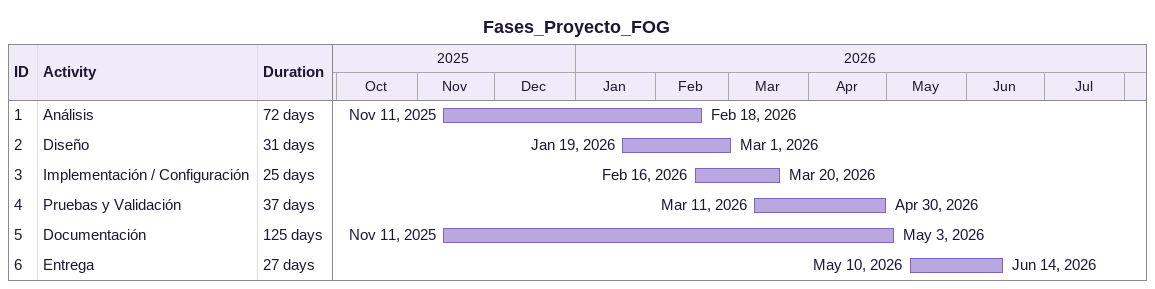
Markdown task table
Fases_Proyecto_FOG

| ID | Task | Duration | Start | Finish |
|---|---|---|---|---|
| 1 | Análisis | 72d | 2025-11-11 | 2026-02-18 |
| 2 | Diseño | 31d | 2026-01-19 | 2026-03-01 |
| 3 | Implementación / Configuración | 25d | 2026-02-16 | 2026-03-20 |
| 4 | Pruebas y Validación | 37d | 2026-03-11 | 2026-04-30 |
| 5 | Documentación | 125d | 2025-11-11 | 2026-05-03 |
| 6 | Entrega | 27d | 2026-05-10 | 2026-06-14 |
